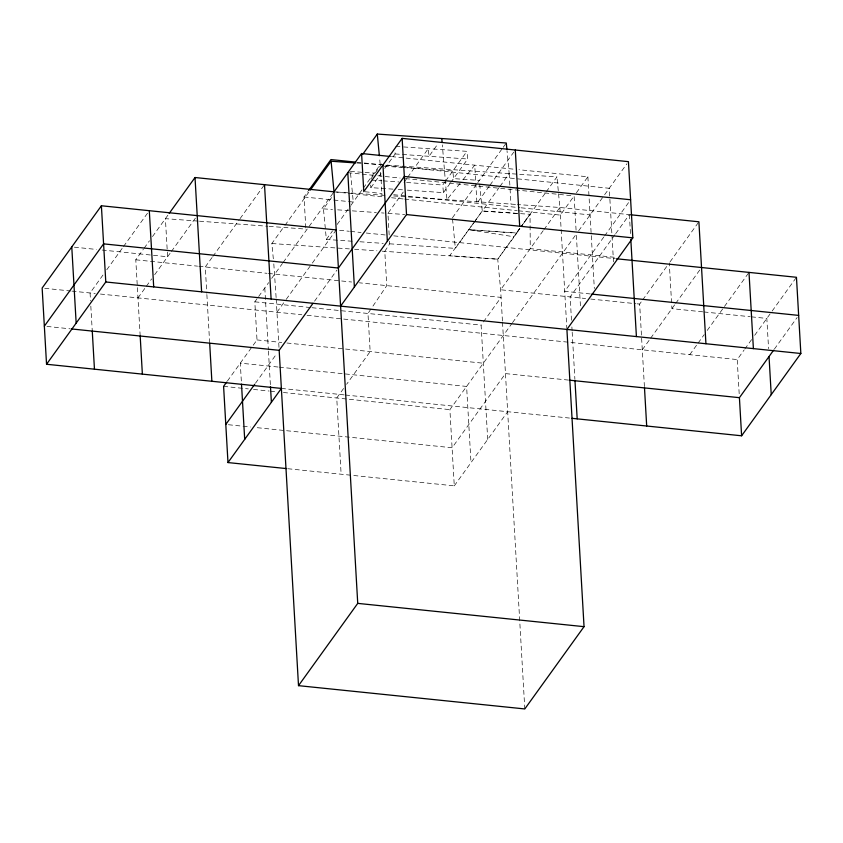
<?xml version="1.0" encoding="UTF-8"?>
<svg xmlns="http://www.w3.org/2000/svg" width="843" height="843" viewBox="0 0 843 843"><rect width="100%" height="100%" fill="white"/><g stroke="black" fill="none" stroke-linecap="round" stroke-linejoin="round"><path stroke-width="0.63" stroke-dasharray="4.21 3.16" d="M389.55 241.277L389.698 243.817L384.787 251.351L386.768 285.629L371.584 308.116M370.857 309.181L367.969 313.47L370.161 351.573L346.61 384.282M473.302 223.469L449.677 255.682L497.728 259.18L516.843 233.184L468.824 229.696L513.882 236.746M474.051 222.426L482.259 211.003L479.593 182.952M516.601 232.995L520.31 227.8L516.601 232.995L469.677 229.749M517.423 213.427L482.238 211.003L530.015 214.301L521.079 226.767L530.036 214.301L530.258 248.632L615.211 257.368M102.972 275.039L90.064 292.974L90.517 300.856M106.776 269.771L122.72 247.621M123.478 246.556L147.788 212.805M140.18 336.009L135.786 259.802L143.373 249.254M144.132 248.2L149.453 240.813M152.488 236.588L168.442 214.438M137.978 297.906L145.576 287.358M146.334 286.304L151.645 278.917M154.691 274.702L170.634 252.542M171.392 251.488L195.702 217.736M212.078 257.505L205.281 266.946L206.788 293.227M212.836 256.462L239.307 219.675M240.076 218.622L264.512 184.67M305.798 227.81L304.017 196.977L307.864 191.635M273.322 258.812L271.857 243.522L284.175 226.419M284.945 225.355L308.791 192.225M253.216 345.209L257.01 339.929L254.818 301.826L257.884 297.558M258.653 296.494L268.632 282.637M271.699 278.369L282.468 263.416M283.237 262.352L333.238 192.889M352.205 241.235L326.357 239.444L323.449 208.864L332.679 196.04M326.357 239.444L332.511 230.898M337.126 224.48L350.203 206.314M350.973 205.249L362.511 189.222M363.28 188.147L380.214 164.638L379.487 156.998M370.899 178.969L381.763 163.869M227.389 381.078L252.457 346.262M276.968 312.205L285.429 300.456M286.199 299.391L311.594 264.122M312.363 263.058L336.209 229.928L349.287 231.277M393.038 189.148L370.899 187.62L381.004 173.584M384.724 168.421L395.135 153.953L394.893 151.403M255.461 383.238L276.862 353.512M314.555 301.162L336.863 270.171M404.029 182.32L406.916 178.305M407.643 177.304L428.265 148.653L428.992 156.303L438.023 143.753M389.181 234.934L387.938 213.332L403.228 192.088M407.338 190.139L443.45 192.647L442.723 185.007L444.893 181.993M445.61 180.992L466.959 151.34L402.216 146.851M443.45 192.647L449.951 183.626M450.668 182.625L467.686 158.99L466.959 151.34M452.428 217.81L477.043 183.605M477.812 182.541L502.439 148.347M503.208 147.283L506.285 143.004M343.575 388.497L336.736 398.001L341.13 474.209M489.203 186.229L476.938 203.268L474.735 165.165L460.836 182.404M489.973 185.165L513.745 152.14M389.698 243.817L455.336 248.39L474.778 221.382M475.515 220.339L499.193 187.483M499.962 186.408L509.193 173.584L507.012 150.655M502.439 321.046L500.637 289.771L497.728 259.18L520.321 227.8M521.069 226.767L545.421 192.931M546.19 191.867L556.96 176.904L385.451 165.007M543.166 230.697L500.637 289.771L585.59 298.506M543.925 229.644L559.868 207.483L556.96 176.904M487.707 439.435L481.111 325.113L482.649 322.974M483.418 321.91L501.069 297.389L359.424 282.816M576.401 192.762L587.887 176.809L518.961 169.717M287.811 468.719L454.282 485.853L449.888 409.635L511.733 323.744M512.502 322.669L576.296 234.059L580.542 307.653M578.593 230.877L603.894 195.745M604.652 194.67L626.897 163.784M603.788 237.041L564.705 291.32L590.448 293.975M604.547 235.977L629.089 201.888M614.958 234.681L570.142 296.926L571.501 320.435M615.717 233.627L629.384 214.638L559.868 207.483L517.391 204.543M454.282 485.853L507.665 411.711M644.41 386.6L639.658 304.07L641.934 300.909M642.693 299.855L667.761 265.039M670.037 261.878L698.9 221.793M642.292 349.803L649.89 339.255M650.648 338.201L674.948 304.439M675.707 303.385L700.017 269.634M689.753 354.682L697.351 344.134M698.109 343.08L704.19 334.639M707.224 330.424L748.995 272.405M739.185 393.734L737.214 359.571L744.053 350.077M744.812 349.023L751.65 339.529M754.685 335.303L771.398 312.1M772.156 311.046L795.697 278.348M774.348 349.15L797.13 317.505M460.025 183.426L446.938 199.654L442.333 144.901M395.715 146.397L400.92 146.756M395.135 153.953L467.686 158.99M356.947 163.026L384.134 164.912M384.187 166.208L402.417 167.472M403.713 167.567L452.828 170.971L453.555 178.611L479.351 180.402M350.372 171.456L374.619 173.142M371.478 180.065L381.89 180.781M383.196 180.876L398.823 181.962M406.611 182.499L442.723 185.007M398.244 189.517L403.46 189.875M336.599 192.004L385.873 195.418M393.66 195.955L516.106 204.449M323.449 208.864L332.479 209.486M337.632 209.844L376.326 212.531M381.489 212.889L384.071 213.068M387.938 213.332L404.703 214.491M359.961 241.762L383.228 243.374M271.857 243.522L349.339 248.896M354.587 249.254L376.916 250.803M382.164 251.172L497.728 259.18M198.2 221.098L165.397 218.664L167.599 256.767L101.55 249.971M199.517 221.193L267.779 226.261M269.096 226.367L305.872 229.096M391.5 156.598L513.756 169.18M356.874 162.235L380.214 164.638M385.557 165.26L609.257 188.284L613.504 261.867M347.801 172.667L360.878 174.016M362.184 174.153L372.648 175.228M377.885 175.766L400.119 178.052M405.357 178.59L572.787 195.818M365.082 191.761L381.995 193.5M393.692 194.701L519.857 207.684M521.153 207.821L590.079 214.912M334.007 191.825L347.095 193.163M348.401 193.3L383.723 196.935M391.563 197.747L403.344 198.959M404.651 199.085L517.149 210.666M518.456 210.803L560.31 215.113L574.104 195.955L576.075 230.118M304.017 196.977L332.542 199.907M333.839 200.044L353.28 202.046L350.498 172.731M350.593 231.403L361.067 232.489M366.294 233.026L385.915 235.039M393.765 235.85L615.285 258.643M590.743 299.044L635.791 303.68M637.076 303.807L639.658 304.07M74.363 247.168L96.376 249.433M702.693 311.826L671.913 308.664L669.279 262.932M703.979 311.963L750.165 316.715M751.44 316.842L766.835 318.433L768.574 348.654M135.786 259.802L197.557 266.156M198.843 266.293L267.052 273.311M268.337 273.438L351.605 282.005M254.818 301.826L310.74 307.579M312.036 307.716L481.111 325.113M44.742 288.317L70.643 290.983M71.94 291.109L95.248 293.512M100.422 294.038L301.826 314.766M307.052 315.303L737.214 359.571M257.01 339.929L281.72 342.469M286.926 343.006L483.313 363.217M46.934 326.42L70.243 328.823M568.54 380.098L505.463 373.607L452.09 447.749L255.703 427.538M278.021 367.021L240.297 363.143L241.435 382.848M279.318 367.158L466.601 386.431L470.995 462.638M281.362 388.423L344.155 394.882M345.461 395.019L569.457 418.065M223.595 386.357L248.306 388.897M253.501 389.434L269.107 391.036M270.413 391.173L276.915 391.837M283.417 392.511L449.888 409.635M228.39 424.724L250.497 427.001M452.554 219.075L455.336 248.39M370.657 185.07L370.899 187.62M273.806 263.912L276.135 297.758M629.384 214.638L630.585 235.545M587.887 176.809L594.326 288.496M571.881 326.968L572.102 330.888M572.176 332.195L574.905 379.445M559.868 207.483L561.069 228.253M561.143 229.559L566.833 328.117M509.193 173.584L509.994 187.567M510.068 188.843L510.953 204.09M502.512 322.353L524.799 708.942M380.646 172.267L381.974 195.144M276.209 299.065L279.012 347.685M264.797 287.958L268.359 349.719M268.432 351.036L270.403 385.198M206.872 294.544L209.591 341.847M90.823 306.114L92.266 331.088"/><path stroke-width="1.26" d="M336.209 229.928L101.392 205.766L42.15 288.043L46.544 364.26L281.362 388.423L227.989 462.565L286.515 468.592M44.352 326.157L103.584 243.869L338.401 268.032L404.324 176.472L630.627 199.759M46.544 364.26L105.786 281.973L101.392 205.766M169.201 213.384L195.018 177.515L334.007 191.825L361.584 153.521L390.204 156.461M308.633 190.56L330.941 159.569L355.577 162.109M310.329 190.086L331.099 161.234L355.651 162.941M362.68 154.364L377.295 134.058L506.285 143.004L506.885 149.38M226.63 382.132L223.595 386.357L227.989 462.565M313.016 303.301L279.17 350.319L298.506 685.654L524.799 708.942L584.041 626.665L566.907 329.423L632.819 237.863L628.425 161.656L402.132 138.368L363.786 191.624L361.584 153.521M225.787 424.461L254.702 384.303M340.604 306.135L406.526 214.575L402.132 138.368M298.506 685.654L357.738 603.377L334.007 191.825L331.099 161.234M572.028 418.328L741.608 435.789L739.416 397.675L773.589 350.203M741.608 435.789L800.85 353.502L796.456 277.284L616.57 258.78M630.669 214.775L698.9 221.793L705.928 343.733M406.526 214.575L632.819 237.863M591.744 294.102L798.648 315.398M105.786 281.973L800.85 353.502M71.539 328.949L279.17 350.319M569.826 380.225L739.416 397.675M357.738 603.377L584.041 626.665M377.295 134.058L379.361 155.723M441.795 138.526L442.111 142.351M769.037 356.536L771.229 394.64M748.995 272.405L753.389 348.623M644.495 387.906L646.686 426.021M630.817 239.465L636.412 336.578M574.979 380.751L577.181 418.866M515.284 150.012L519.678 226.219M382.954 164.996L387.348 241.214M347.801 172.667L354.387 286.989M264.512 184.67L271.109 298.991M270.477 386.515L271.383 402.28M241.509 384.166L244.691 439.351M209.675 343.164L211.867 381.268M195.018 177.515L201.614 291.836M149.306 210.697L153.7 286.905M140.18 336.009L142.372 374.123M92.266 331.088L94.458 369.192M71.771 246.904L76.165 323.122"/></g></svg>
